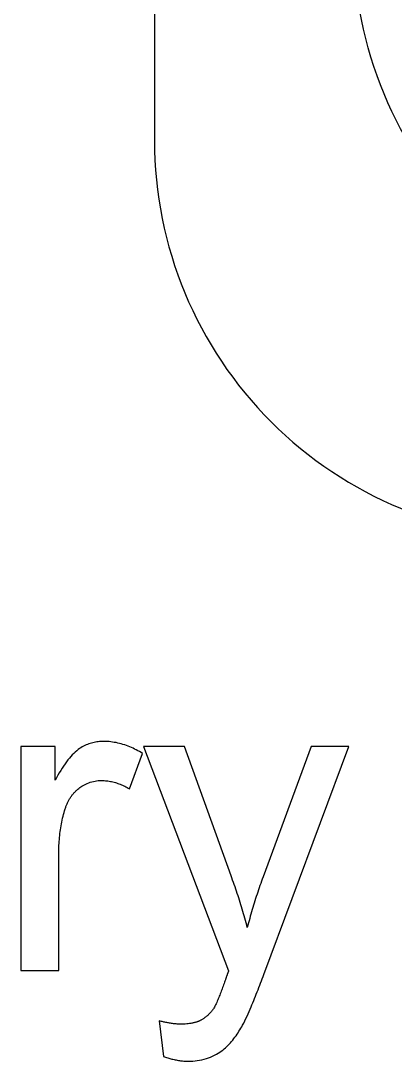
# Model space of a CAD drawing. Header units: millimetres. Extents: x 0 to 9.8, y 0 to 27.1.
# Drawn here: x 2.732 to 2.92, y 3.187 to 3.71 of the extents above; entities that cross this region are included whole.
import ezdxf

# ---------------------------------------------------------------- set-up
doc = ezdxf.new("R2010")
doc.units = ezdxf.units.MM
doc.header["$MEASUREMENT"] = 0
for name, color, linetype in [('Etch Layer 1', 10, 'Continuous'), ('Etch Layer 2', 112, 'Continuous'), ('Metal Layer 1', 52, 'Continuous')]:
    doc.layers.add(name, color=color, linetype=linetype)

msp = doc.modelspace()

# ---------------------------------------------------------------- linework, layer by layer
at = {"layer": 'Etch Layer 1'}
msp.add_lwpolyline([(4.398, 21.18866), (4.398, 4.65, -0.414214), (4.198, 4.45), (2.999, 4.45, 0.414214), (2.799, 4.25), (2.799, 3.95), (2.899, 3.95), (2.899, 4.15, -0.414214), (3.099, 4.35), (4.33466, 4.35, -0.46718), (4.38388, 4.29118, -0.363159), (3.498, 3.55), (3.099, 3.55, -0.414214), (2.899, 3.75), (2.899, 3.95), (2.799, 3.95), (2.799, 3.65, 0.414214), (2.999, 3.45), (3.498, 3.45, 0.414214), (4.498, 4.45), (4.498, 21.18866, -0.128513)], format="xyb", dxfattribs=at)
at = {"layer": 'Etch Layer 2'}
msp.add_lwpolyline([(4.398, 21.18866), (4.398, 4.65, -0.414214), (4.198, 4.45), (2.999, 4.45, 0.414214), (2.799, 4.25), (2.799, 3.95), (2.899, 3.95), (2.899, 4.15, -0.414214), (3.099, 4.35), (4.33466, 4.35, -0.46718), (4.38388, 4.29118, -0.363159), (3.498, 3.55), (3.099, 3.55, -0.414214), (2.899, 3.75), (2.899, 3.95), (2.799, 3.95), (2.799, 3.65, 0.414214), (2.999, 3.45), (3.498, 3.45, 0.414214), (4.498, 4.45), (4.498, 21.18866, -0.128513)], format="xyb", dxfattribs=at)
at = {"layer": 'Metal Layer 1'}
for p, q in [((2.76411, 3.34598), (2.76344, 3.34566)), ((2.76477, 3.34628), (2.76411, 3.34598)), ((2.76543, 3.34655), (2.76477, 3.34628)), ((2.76608, 3.34679), (2.76543, 3.34655)), ((2.76673, 3.34702), (2.76608, 3.34679)), ((2.76738, 3.34722), (2.76673, 3.34702)), ((2.76805, 3.3474), (2.76738, 3.34722)), ((2.76871, 3.34755), (2.76805, 3.3474)), ((2.76938, 3.34769), (2.76871, 3.34755)), ((2.77005, 3.3478), (2.76938, 3.34769)), ((2.77073, 3.3479), (2.77005, 3.3478)), ((2.77141, 3.34797), (2.77073, 3.3479)), ((2.7721, 3.34802), (2.77141, 3.34797)), ((2.77278, 3.34805), (2.7721, 3.34802)), ((2.77348, 3.34806), (2.77278, 3.34805)), ((2.77438, 3.34805), (2.77348, 3.34806)), ((2.77528, 3.34801), (2.77438, 3.34805)), ((2.77617, 3.34794), (2.77528, 3.34801)), ((2.77706, 3.34785), (2.77617, 3.34794)), ((2.77795, 3.34773), (2.77706, 3.34785)), ((2.77883, 3.34759), (2.77795, 3.34773)), ((2.77971, 3.34743), (2.77883, 3.34759)), ((2.78059, 3.34724), (2.77971, 3.34743)), ((2.78146, 3.34703), (2.78059, 3.34724)), ((2.78233, 3.34679), (2.78146, 3.34703)), ((2.78319, 3.34654), (2.78233, 3.34679)), ((2.78405, 3.34626), (2.78319, 3.34654)), ((2.7849, 3.34596), (2.78405, 3.34626)), ((2.78575, 3.34564), (2.7849, 3.34596)), ((2.74908, 3.34557), (2.73191, 3.34557)), ((2.73191, 3.34557), (2.73191, 3.23296)), ((2.74908, 3.32852), (2.74908, 3.34557)), ((2.75703, 3.34048), (2.7563, 3.33963)), ((2.75776, 3.34129), (2.75703, 3.34048)), ((2.75849, 3.34204), (2.75776, 3.34129)), ((2.75922, 3.34273), (2.75849, 3.34204)), ((2.75995, 3.34335), (2.75922, 3.34273)), ((2.76066, 3.34392), (2.75995, 3.34335)), ((2.76137, 3.34443), (2.76066, 3.34392)), ((2.76207, 3.34488), (2.76137, 3.34443)), ((2.76276, 3.34529), (2.76207, 3.34488)), ((2.76344, 3.34566), (2.76276, 3.34529)), ((2.78659, 3.34531), (2.78575, 3.34564)), ((2.78638, 3.32426), (2.79301, 3.34202)), ((2.78742, 3.34495), (2.78659, 3.34531)), ((2.78824, 3.34458), (2.78742, 3.34495)), ((2.78905, 3.34419), (2.78824, 3.34458)), ((2.78986, 3.34379), (2.78905, 3.34419)), ((2.79066, 3.34337), (2.78986, 3.34379)), ((2.79145, 3.34293), (2.79066, 3.34337)), ((2.79224, 3.34248), (2.79145, 3.34293)), ((2.79301, 3.34202), (2.79224, 3.34248)), ((2.81409, 3.34557), (2.79349, 3.34557)), ((2.79349, 3.34557), (2.83623, 3.23285)), ((2.83742, 3.28056), (2.81409, 3.34557)), ((2.87756, 3.34557), (2.85352, 3.27997)), ((2.85388, 3.23095), (2.89662, 3.34557)), ((2.89662, 3.34557), (2.87756, 3.34557)), ((2.7534, 3.3357), (2.75267, 3.3346)), ((2.75412, 3.33675), (2.7534, 3.3357)), ((2.75485, 3.33776), (2.75412, 3.33675)), ((2.75558, 3.33872), (2.75485, 3.33776)), ((2.7563, 3.33963), (2.75558, 3.33872)), ((2.75051, 3.33106), (2.7498, 3.32981)), ((2.75123, 3.33228), (2.75051, 3.33106)), ((2.75195, 3.33346), (2.75123, 3.33228)), ((2.75267, 3.3346), (2.75195, 3.33346)), ((2.7498, 3.32981), (2.74908, 3.32852)), ((2.76101, 3.32445), (2.76149, 3.32482)), ((2.76149, 3.32482), (2.762, 3.32519)), ((2.762, 3.32519), (2.76257, 3.32557)), ((2.76257, 3.32557), (2.76317, 3.32594)), ((2.76317, 3.32594), (2.76382, 3.3263)), ((2.76382, 3.3263), (2.76451, 3.32665)), ((2.76451, 3.32665), (2.76525, 3.32699)), ((2.76525, 3.32699), (2.76601, 3.32729)), ((2.76601, 3.32729), (2.76679, 3.32756)), ((2.76679, 3.32756), (2.76757, 3.32779)), ((2.76757, 3.32779), (2.76836, 3.32798)), ((2.76836, 3.32798), (2.76915, 3.32813)), ((2.76915, 3.32813), (2.76996, 3.32825)), ((2.76996, 3.32825), (2.77077, 3.32834)), ((2.77077, 3.32834), (2.77159, 3.32839)), ((2.77159, 3.32839), (2.77241, 3.3284)), ((2.77241, 3.3284), (2.77305, 3.32839)), ((2.77305, 3.32839), (2.77369, 3.32837)), ((2.77369, 3.32837), (2.77433, 3.32832)), ((2.77433, 3.32832), (2.77497, 3.32826)), ((2.77497, 3.32826), (2.7756, 3.32819)), ((2.7756, 3.32819), (2.77623, 3.32809)), ((2.77623, 3.32809), (2.77686, 3.32798)), ((2.77686, 3.32798), (2.77749, 3.32786)), ((2.77749, 3.32786), (2.77811, 3.32771)), ((2.77811, 3.32771), (2.77873, 3.32755)), ((2.77873, 3.32755), (2.77935, 3.32738)), ((2.77935, 3.32738), (2.77996, 3.32719)), ((2.77996, 3.32719), (2.78057, 3.32699)), ((2.78057, 3.32699), (2.78118, 3.32677)), ((2.78118, 3.32677), (2.78178, 3.32654)), ((2.78178, 3.32654), (2.78237, 3.3263)), ((2.78237, 3.3263), (2.78296, 3.32604)), ((2.78296, 3.32604), (2.78355, 3.32577)), ((2.78355, 3.32577), (2.78412, 3.32549)), ((2.78412, 3.32549), (2.7847, 3.3252)), ((2.7847, 3.3252), (2.78526, 3.3249)), ((2.78526, 3.3249), (2.78583, 3.32458)), ((2.75662, 3.31953), (2.75683, 3.31986)), ((2.75683, 3.31986), (2.75705, 3.32018)), ((2.75705, 3.32018), (2.75727, 3.3205)), ((2.75727, 3.3205), (2.7575, 3.32082)), ((2.7575, 3.32082), (2.75774, 3.32113)), ((2.75774, 3.32113), (2.75798, 3.32144)), ((2.75798, 3.32144), (2.75823, 3.32174)), ((2.75823, 3.32174), (2.75848, 3.32204)), ((2.75848, 3.32204), (2.75874, 3.32233)), ((2.75874, 3.32233), (2.75901, 3.32261)), ((2.75901, 3.32261), (2.75928, 3.32289)), ((2.75928, 3.32289), (2.75956, 3.32317)), ((2.75956, 3.32317), (2.75985, 3.32346)), ((2.75985, 3.32346), (2.7602, 3.32377)), ((2.7602, 3.32377), (2.76058, 3.3241)), ((2.76058, 3.3241), (2.76101, 3.32445)), ((2.78583, 3.32458), (2.78638, 3.32426)), ((2.75418, 3.31419), (2.7543, 3.31457)), ((2.7543, 3.31457), (2.75443, 3.31494)), ((2.75443, 3.31494), (2.75456, 3.31531)), ((2.75456, 3.31531), (2.7547, 3.31567)), ((2.7547, 3.31567), (2.75484, 3.31604)), ((2.75484, 3.31604), (2.755, 3.3164)), ((2.755, 3.3164), (2.75515, 3.31676)), ((2.75515, 3.31676), (2.75531, 3.31712)), ((2.75531, 3.31712), (2.75548, 3.31747)), ((2.75548, 3.31747), (2.75566, 3.31782)), ((2.75566, 3.31782), (2.75584, 3.31817)), ((2.75584, 3.31817), (2.75602, 3.31851)), ((2.75602, 3.31851), (2.75622, 3.31886)), ((2.75622, 3.31886), (2.75642, 3.31919)), ((2.75642, 3.31919), (2.75662, 3.31953)), ((2.75267, 3.30851), (2.75289, 3.30946)), ((2.75289, 3.30946), (2.75312, 3.31042)), ((2.75312, 3.31042), (2.75336, 3.31137)), ((2.75336, 3.31137), (2.75362, 3.31231)), ((2.75362, 3.31231), (2.75389, 3.31325)), ((2.75389, 3.31325), (2.75418, 3.31419)), ((2.7518, 3.30368), (2.75195, 3.30465)), ((2.75195, 3.30465), (2.75211, 3.30562)), ((2.75211, 3.30562), (2.75228, 3.30658)), ((2.75228, 3.30658), (2.75247, 3.30755)), ((2.75247, 3.30755), (2.75267, 3.30851)), ((2.75118, 3.29782), (2.75125, 3.2988)), ((2.75125, 3.2988), (2.75133, 3.29978)), ((2.75133, 3.29978), (2.75143, 3.30076)), ((2.75143, 3.30076), (2.75154, 3.30173)), ((2.75154, 3.30173), (2.75166, 3.30271)), ((2.75166, 3.30271), (2.7518, 3.30368)), ((2.75098, 3.29291), (2.751, 3.2939)), ((2.751, 3.2939), (2.75103, 3.29488)), ((2.75103, 3.29488), (2.75107, 3.29586)), ((2.75107, 3.29586), (2.75112, 3.29684)), ((2.75112, 3.29684), (2.75118, 3.29782)), ((2.75098, 3.29193), (2.75098, 3.29291)), ((2.75098, 3.23296), (2.75098, 3.29193)), ((2.83783, 3.27946), (2.83742, 3.28056)), ((2.83824, 3.27835), (2.83783, 3.27946)), ((2.83864, 3.27723), (2.83824, 3.27835)), ((2.85273, 3.2778), (2.85235, 3.27671)), ((2.85313, 3.27889), (2.85273, 3.2778)), ((2.85352, 3.27997), (2.85313, 3.27889)), ((2.83904, 3.27612), (2.83864, 3.27723)), ((2.83943, 3.275), (2.83904, 3.27612)), ((2.83981, 3.27389), (2.83943, 3.275)), ((2.84019, 3.27277), (2.83981, 3.27389)), ((2.84057, 3.27164), (2.84019, 3.27277)), ((2.85121, 3.27344), (2.85084, 3.27235)), ((2.85159, 3.27453), (2.85121, 3.27344)), ((2.85196, 3.27562), (2.85159, 3.27453)), ((2.85235, 3.27671), (2.85196, 3.27562)), ((2.84094, 3.27052), (2.84057, 3.27164)), ((2.8413, 3.2694), (2.84094, 3.27052)), ((2.84166, 3.26827), (2.8413, 3.2694)), ((2.84202, 3.26714), (2.84166, 3.26827)), ((2.84941, 3.26795), (2.84907, 3.26685)), ((2.84976, 3.26905), (2.84941, 3.26795)), ((2.85012, 3.27015), (2.84976, 3.26905)), ((2.85048, 3.27125), (2.85012, 3.27015)), ((2.85084, 3.27235), (2.85048, 3.27125)), ((2.84236, 3.26601), (2.84202, 3.26714)), ((2.84271, 3.26488), (2.84236, 3.26601)), ((2.84305, 3.26375), (2.84271, 3.26488)), ((2.84338, 3.26261), (2.84305, 3.26375)), ((2.84371, 3.26148), (2.84338, 3.26261)), ((2.84774, 3.26243), (2.84741, 3.26132)), ((2.84806, 3.26353), (2.84774, 3.26243)), ((2.84839, 3.26464), (2.84806, 3.26353)), ((2.84873, 3.26575), (2.84839, 3.26464)), ((2.84907, 3.26685), (2.84873, 3.26575)), ((2.84404, 3.26034), (2.84371, 3.26148)), ((2.84436, 3.2592), (2.84404, 3.26034)), ((2.84467, 3.25806), (2.84436, 3.2592)), ((2.84498, 3.25692), (2.84467, 3.25806)), ((2.84529, 3.25578), (2.84498, 3.25692)), ((2.84618, 3.25687), (2.84588, 3.25575)), ((2.84648, 3.25798), (2.84618, 3.25687)), ((2.84679, 3.25909), (2.84648, 3.25798)), ((2.8471, 3.26021), (2.84679, 3.25909)), ((2.84741, 3.26132), (2.8471, 3.26021)), ((2.84559, 3.25463), (2.84529, 3.25578)), ((2.84588, 3.25575), (2.84559, 3.25463)), ((2.73191, 3.23296), (2.75098, 3.23296)), ((2.83549, 3.23087), (2.83542, 3.23067)), ((2.83556, 3.23107), (2.83549, 3.23087)), ((2.83564, 3.23127), (2.83556, 3.23107)), ((2.83571, 3.23147), (2.83564, 3.23127)), ((2.83579, 3.23167), (2.83571, 3.23147)), ((2.83586, 3.23187), (2.83579, 3.23167)), ((2.83594, 3.23207), (2.83586, 3.23187)), ((2.83601, 3.23226), (2.83594, 3.23207)), ((2.83609, 3.23246), (2.83601, 3.23226)), ((2.83616, 3.23265), (2.83609, 3.23246)), ((2.83623, 3.23285), (2.83616, 3.23265)), ((2.85348, 3.22989), (2.85388, 3.23095)), ((2.83369, 3.22575), (2.83346, 3.22511)), ((2.83392, 3.22639), (2.83369, 3.22575)), ((2.83414, 3.22701), (2.83392, 3.22639)), ((2.83436, 3.22763), (2.83414, 3.22701)), ((2.83458, 3.22823), (2.83436, 3.22763)), ((2.83464, 3.22843), (2.83458, 3.22823)), ((2.8347, 3.22863), (2.83464, 3.22843)), ((2.83477, 3.22884), (2.8347, 3.22863)), ((2.83484, 3.22905), (2.83477, 3.22884)), ((2.83492, 3.22927), (2.83484, 3.22905)), ((2.83499, 3.22948), (2.83492, 3.22927)), ((2.83506, 3.22968), (2.83499, 3.22948)), ((2.83513, 3.22989), (2.83506, 3.22968)), ((2.8352, 3.23009), (2.83513, 3.22989)), ((2.83527, 3.23028), (2.8352, 3.23009)), ((2.83534, 3.23048), (2.83527, 3.23028)), ((2.83542, 3.23067), (2.83534, 3.23048)), ((2.85141, 3.22442), (2.85183, 3.22553)), ((2.85183, 3.22553), (2.85225, 3.22663)), ((2.85225, 3.22663), (2.85267, 3.22773)), ((2.85267, 3.22773), (2.85308, 3.22882)), ((2.85308, 3.22882), (2.85348, 3.22989)), ((2.83176, 3.2206), (2.83151, 3.21999)), ((2.832, 3.22123), (2.83176, 3.2206)), ((2.83225, 3.22187), (2.832, 3.22123)), ((2.83249, 3.22252), (2.83225, 3.22187)), ((2.83274, 3.22316), (2.83249, 3.22252)), ((2.83298, 3.22381), (2.83274, 3.22316)), ((2.83322, 3.22446), (2.83298, 3.22381)), ((2.83346, 3.22511), (2.83322, 3.22446)), ((2.84967, 3.21999), (2.85011, 3.22109)), ((2.85011, 3.22109), (2.85054, 3.2222)), ((2.85054, 3.2222), (2.85098, 3.22331)), ((2.85098, 3.22331), (2.85141, 3.22442)), ((2.82934, 3.21503), (2.82905, 3.21449)), ((2.82963, 3.21562), (2.82934, 3.21503)), ((2.82993, 3.21624), (2.82963, 3.21562)), ((2.83022, 3.21688), (2.82993, 3.21624)), ((2.8305, 3.21753), (2.83022, 3.21688)), ((2.83077, 3.21817), (2.8305, 3.21753)), ((2.83103, 3.21879), (2.83077, 3.21817)), ((2.83127, 3.21938), (2.83103, 3.21879)), ((2.83151, 3.21999), (2.83127, 3.21938)), ((2.84748, 3.21463), (2.84792, 3.21569)), ((2.84792, 3.21569), (2.84836, 3.21674)), ((2.84836, 3.21674), (2.84879, 3.21781)), ((2.84879, 3.21781), (2.84923, 3.21889)), ((2.84923, 3.21889), (2.84967, 3.21999)), ((2.82497, 3.20977), (2.82466, 3.20953)), ((2.82528, 3.21003), (2.82497, 3.20977)), ((2.82559, 3.2103), (2.82528, 3.21003)), ((2.82589, 3.21058), (2.82559, 3.2103)), ((2.82619, 3.21086), (2.82589, 3.21058)), ((2.82648, 3.21115), (2.82619, 3.21086)), ((2.82676, 3.21144), (2.82648, 3.21115)), ((2.82703, 3.21175), (2.82676, 3.21144)), ((2.8273, 3.21205), (2.82703, 3.21175)), ((2.82756, 3.21237), (2.8273, 3.21205)), ((2.82782, 3.21269), (2.82756, 3.21237)), ((2.82807, 3.21301), (2.82782, 3.21269)), ((2.82831, 3.21334), (2.82807, 3.21301)), ((2.82854, 3.21368), (2.82831, 3.21334)), ((2.82877, 3.21402), (2.82854, 3.21368)), ((2.82905, 3.21449), (2.82877, 3.21402)), ((2.84488, 3.2088), (2.84544, 3.20998)), ((2.84544, 3.20998), (2.84598, 3.21118)), ((2.84598, 3.21118), (2.8465, 3.21236)), ((2.8465, 3.21236), (2.847, 3.21352)), ((2.847, 3.21352), (2.84748, 3.21463)), ((2.80188, 3.2075), (2.80142, 3.20762)), ((2.80142, 3.20762), (2.80355, 3.18974)), ((2.80235, 3.20739), (2.80188, 3.2075)), ((2.80281, 3.20727), (2.80235, 3.20739)), ((2.80328, 3.20716), (2.80281, 3.20727)), ((2.80375, 3.20705), (2.80328, 3.20716)), ((2.80422, 3.20695), (2.80375, 3.20705)), ((2.80469, 3.20685), (2.80422, 3.20695)), ((2.80517, 3.20675), (2.80469, 3.20685)), ((2.80564, 3.20666), (2.80517, 3.20675)), ((2.80611, 3.20658), (2.80564, 3.20666)), ((2.80658, 3.20649), (2.80611, 3.20658)), ((2.80705, 3.20642), (2.80658, 3.20649)), ((2.80753, 3.20634), (2.80705, 3.20642)), ((2.808, 3.20628), (2.80753, 3.20634)), ((2.80848, 3.20622), (2.808, 3.20628)), ((2.80896, 3.20616), (2.80848, 3.20622)), ((2.80943, 3.20611), (2.80896, 3.20616)), ((2.80992, 3.20607), (2.80943, 3.20611)), ((2.8104, 3.20603), (2.80992, 3.20607)), ((2.81088, 3.206), (2.8104, 3.20603)), ((2.81136, 3.20598), (2.81088, 3.206)), ((2.81184, 3.20597), (2.81136, 3.20598)), ((2.81232, 3.20597), (2.81184, 3.20597)), ((2.81302, 3.20597), (2.81232, 3.20597)), ((2.81373, 3.20599), (2.81302, 3.20597)), ((2.81445, 3.20603), (2.81373, 3.20599)), ((2.81517, 3.20608), (2.81445, 3.20603)), ((2.81589, 3.20616), (2.81517, 3.20608)), ((2.81661, 3.20625), (2.81589, 3.20616)), ((2.81732, 3.20636), (2.81661, 3.20625)), ((2.81768, 3.20642), (2.81732, 3.20636)), ((2.81803, 3.20649), (2.81768, 3.20642)), ((2.81838, 3.20657), (2.81803, 3.20649)), ((2.81873, 3.20665), (2.81838, 3.20657)), ((2.81908, 3.20674), (2.81873, 3.20665)), ((2.81942, 3.20684), (2.81908, 3.20674)), ((2.81976, 3.20694), (2.81942, 3.20684)), ((2.8201, 3.20705), (2.81976, 3.20694)), ((2.82043, 3.20716), (2.8201, 3.20705)), ((2.8206, 3.20722), (2.82043, 3.20716)), ((2.82068, 3.20726), (2.8206, 3.20722)), ((2.82078, 3.20729), (2.82068, 3.20726)), ((2.8209, 3.20734), (2.82078, 3.20729)), ((2.82104, 3.2074), (2.8209, 3.20734)), ((2.8212, 3.20746), (2.82104, 3.2074)), ((2.82137, 3.20754), (2.8212, 3.20746)), ((2.82155, 3.20762), (2.82137, 3.20754)), ((2.82175, 3.20772), (2.82155, 3.20762)), ((2.82196, 3.20782), (2.82175, 3.20772)), ((2.82219, 3.20794), (2.82196, 3.20782)), ((2.82243, 3.20807), (2.82219, 3.20794)), ((2.82268, 3.2082), (2.82243, 3.20807)), ((2.82293, 3.20835), (2.82268, 3.2082)), ((2.8232, 3.20852), (2.82293, 3.20835)), ((2.82348, 3.20869), (2.8232, 3.20852)), ((2.82376, 3.20888), (2.82348, 3.20869)), ((2.82406, 3.20908), (2.82376, 3.20888)), ((2.82435, 3.2093), (2.82406, 3.20908)), ((2.82466, 3.20953), (2.82435, 3.2093)), ((2.84235, 3.20394), (2.84279, 3.20472)), ((2.84279, 3.20472), (2.84322, 3.20549)), ((2.84322, 3.20549), (2.84377, 3.20654)), ((2.84377, 3.20654), (2.84433, 3.20765)), ((2.84433, 3.20765), (2.84488, 3.2088)), ((2.83885, 3.19873), (2.83939, 3.19944)), ((2.83939, 3.19944), (2.83992, 3.20017)), ((2.83992, 3.20017), (2.84043, 3.20091)), ((2.84043, 3.20091), (2.84093, 3.20166)), ((2.84093, 3.20166), (2.84142, 3.20241)), ((2.84142, 3.20241), (2.84189, 3.20318)), ((2.84189, 3.20318), (2.84235, 3.20394)), ((2.83394, 3.19355), (2.83461, 3.19413)), ((2.83461, 3.19413), (2.83526, 3.19474)), ((2.83526, 3.19474), (2.8359, 3.19536)), ((2.8359, 3.19536), (2.83652, 3.196)), ((2.83652, 3.196), (2.83713, 3.19666)), ((2.83713, 3.19666), (2.83772, 3.19733)), ((2.83772, 3.19733), (2.83829, 3.19802)), ((2.83829, 3.19802), (2.83885, 3.19873)), ((2.80355, 3.18974), (2.80407, 3.18957)), ((2.80407, 3.18957), (2.80459, 3.18939)), ((2.80459, 3.18939), (2.80511, 3.18922)), ((2.80511, 3.18922), (2.80564, 3.18906)), ((2.80564, 3.18906), (2.80616, 3.1889)), ((2.80616, 3.1889), (2.80669, 3.18875)), ((2.82503, 3.18867), (2.82613, 3.18904)), ((2.82613, 3.18904), (2.82719, 3.18944)), ((2.82719, 3.18944), (2.8282, 3.18988)), ((2.8282, 3.18988), (2.82915, 3.19034)), ((2.82915, 3.19034), (2.83006, 3.19084)), ((2.83006, 3.19084), (2.83092, 3.19135)), ((2.83092, 3.19135), (2.83174, 3.19188)), ((2.83174, 3.19188), (2.83251, 3.19243)), ((2.83251, 3.19243), (2.83325, 3.19298)), ((2.83325, 3.19298), (2.83394, 3.19355)), ((2.80669, 3.18875), (2.80722, 3.18861)), ((2.80722, 3.18861), (2.80775, 3.18847)), ((2.80775, 3.18847), (2.80828, 3.18834)), ((2.80828, 3.18834), (2.80882, 3.18822)), ((2.80882, 3.18822), (2.80935, 3.1881)), ((2.80935, 3.1881), (2.80989, 3.18799)), ((2.80989, 3.18799), (2.81043, 3.18789)), ((2.81043, 3.18789), (2.81097, 3.1878)), ((2.81097, 3.1878), (2.81151, 3.18771)), ((2.81151, 3.18771), (2.81205, 3.18764)), ((2.81205, 3.18764), (2.81259, 3.18757)), ((2.81259, 3.18757), (2.81314, 3.18751)), ((2.81314, 3.18751), (2.81368, 3.18746)), ((2.81368, 3.18746), (2.81423, 3.18743)), ((2.81423, 3.18743), (2.81477, 3.1874)), ((2.81477, 3.1874), (2.81532, 3.18738)), ((2.81532, 3.18738), (2.81587, 3.18738)), ((2.81587, 3.18738), (2.81703, 3.18739)), ((2.81703, 3.18739), (2.81819, 3.18745)), ((2.81819, 3.18745), (2.81935, 3.18755)), ((2.81935, 3.18755), (2.8205, 3.18768)), ((2.8205, 3.18768), (2.82165, 3.18786)), ((2.82165, 3.18786), (2.82278, 3.18808)), ((2.82278, 3.18808), (2.82391, 3.18835)), ((2.82391, 3.18835), (2.82503, 3.18867))]:
    msp.add_line(p, q, dxfattribs=at)

doc.saveas('drawing.dxf')
